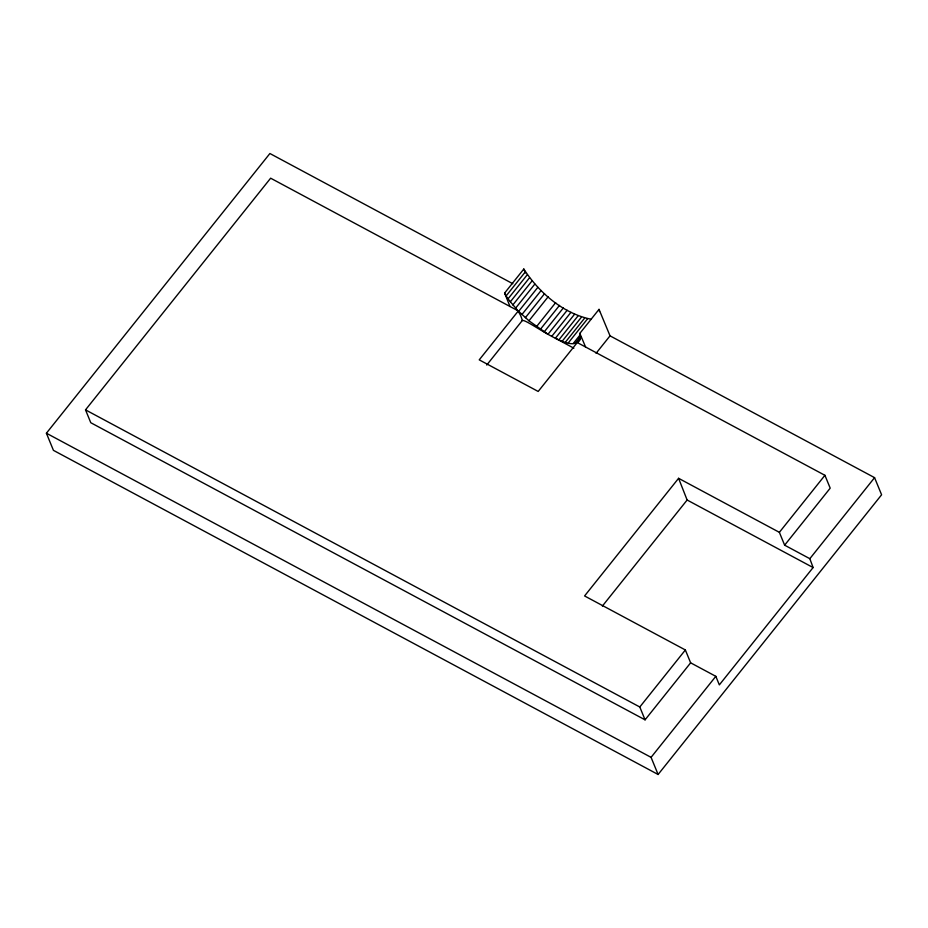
<?xml version="1.0" encoding="UTF-8"?>
<svg xmlns="http://www.w3.org/2000/svg" width="928" height="928" viewBox="0 0 928 928"><rect width="100%" height="100%" fill="white"/><g stroke="black" fill="none" stroke-linecap="round" stroke-linejoin="round"><path stroke-width="1.39" d="M591.252 319.267C563.203 313.606 539.052 292.691 523.81 269.039L504.623 293.051C509.194 303.247 519.993 309.279 522.255 320.578C526.837 317.875 581.694 363.544 579.838 333.372L599.024 309.36L610.032 335.843L874.57 477.653L881.6 494.786L658.103 774.486L53.43 450.347L46.4 433.214L269.897 153.514L512.824 283.736M690.629 662.824L645.064 719.838L90.782 422.716L85.515 409.863L270.64 178.188L518.311 310.95L479.231 359.855L538.182 391.454L577.262 342.548L824.922 475.31L830.2 488.163L784.636 545.177L809.831 558.691L813.102 567.553L719.339 684.887L715.824 676.326L690.629 662.824L685.363 649.971L584.582 595.95L678.588 478.314L779.369 532.336L784.636 545.177M506.189 295.835L525.376 271.823M508.092 298.77L527.278 274.758M510.319 301.809L529.505 277.797M512.836 304.941L532.022 280.929M515.632 308.119L534.818 284.119M537.857 287.32L518.671 311.332L528.96 320.798L547.984 334.277L567.17 310.265M521.93 314.534L541.117 290.522M486.736 365.04L522.255 320.578M525.364 317.701L544.55 293.689M528.96 320.798L548.146 296.786M536.477 326.679L555.652 302.667M540.316 329.394L559.491 305.393M544.156 331.934L563.342 307.934M551.731 336.388L570.917 312.376M574.571 314.232L555.385 338.244L573.84 348.197M558.911 339.845L578.086 315.833M562.252 341.156L581.438 317.156M565.396 342.177L584.582 318.176M568.307 342.896L587.494 318.896M573.318 343.406L580.302 334.672M575.372 343.186L580.603 336.632M577.1 342.652L580.592 338.291M578.48 341.806L580.22 339.625M596.078 353.301L610.032 335.843M602.376 606.077L687.126 500.018L678.588 478.314M645.064 719.838L639.798 706.997L685.363 649.971M779.369 532.336L824.922 475.31M658.103 774.486L651.073 757.352L715.824 676.326M809.831 558.691L874.57 477.653M687.126 500.018L813.102 567.553M85.515 409.863L639.798 706.997M46.4 433.214L651.073 757.352M579.838 333.372L585.58 347.014M523.81 269.039L525.399 272.983M504.623 293.051L509.994 306.495M599.024 309.36L599.511 311.564"/></g></svg>
